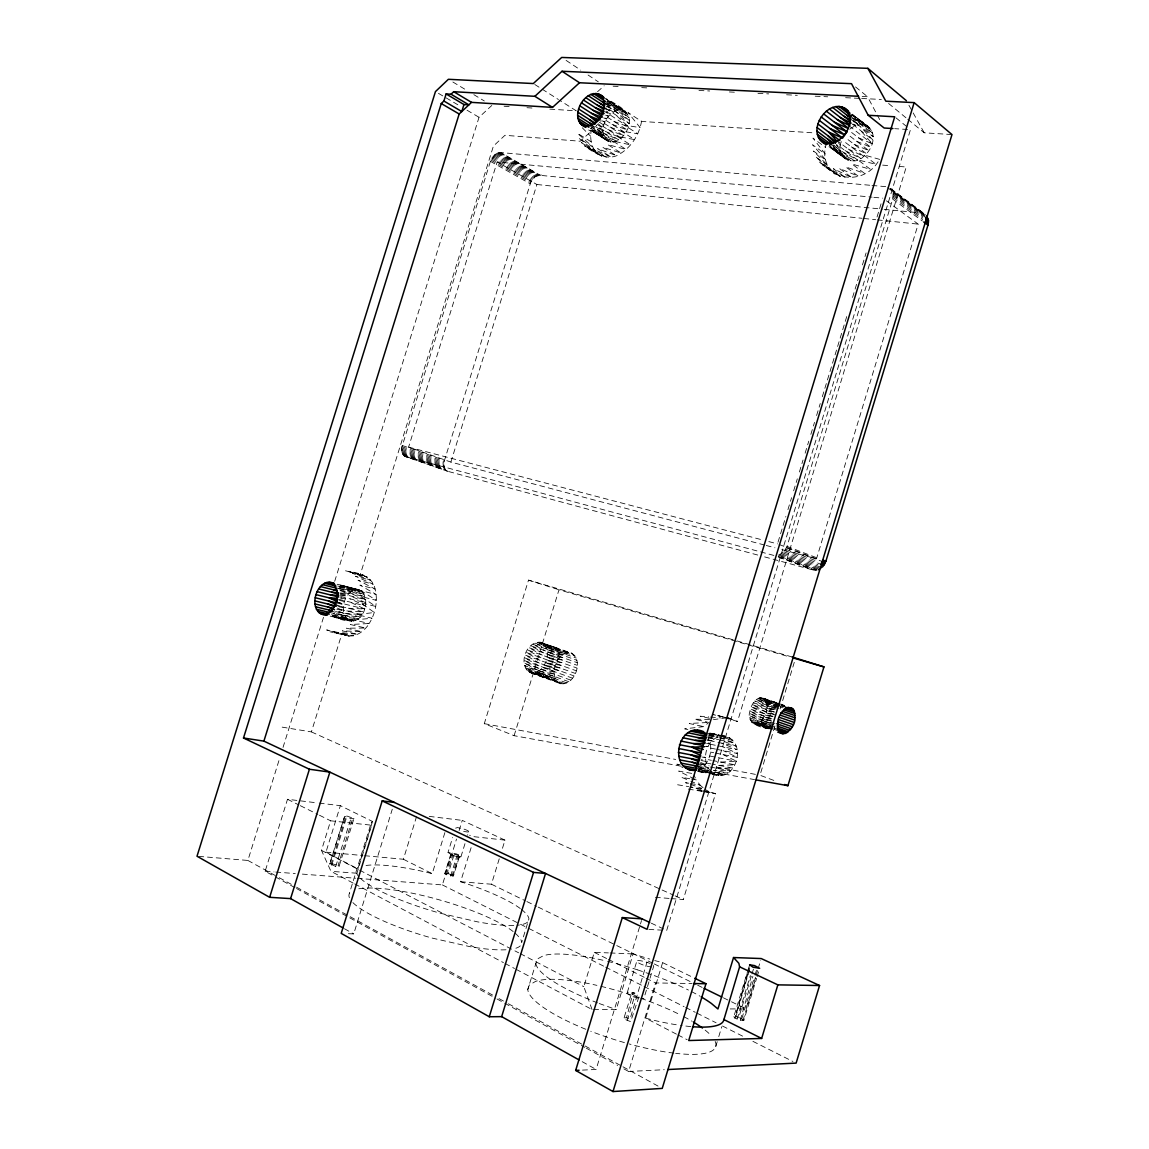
<?xml version="1.0" encoding="UTF-8"?>
<svg xmlns="http://www.w3.org/2000/svg" width="1149" height="1149" viewBox="0 0 1149 1149"><rect width="100%" height="100%" fill="white"/><g stroke="black" fill="none" stroke-linecap="round" stroke-linejoin="round"><path stroke-width="0.75" stroke-dasharray="5 3.75" d="M764.645 556.906L813.09 569.99L816.925 570.091L777.873 555.556L783.963 551.85L787.022 546.378L892.716 199.093L893.132 193.219L890.777 188.68M631.677 992.937L632.137 994.273L638.945 996.844L630.614 1021.633L624.553 1019.192L624.065 1017.813L631.677 992.937L634.923 993.181L632.769 992.578A8.862 2.011 17.6 0 0 627.627 993.727A8.862 2.011 17.6 0 0 638.456 998.251M841.327 141.643C834.72 155.876 853.276 167.725 863.761 156.379C869.52 151.596 873.427 144.329 873.226 136.745C872.579 124.753 858.202 121.047 851.323 113.392M826.72 142.361C814.426 179.072 862.31 189.599 878.784 160.601M707.411 771.309L697.989 769.586C709.522 764.789 713.974 749.191 708.33 738.434M757.722 555.039L447.995 471.377L445.18 469.28L443.887 465.259L444.476 460.39L530.637 182.605L535.075 176.774L539.743 175.28L882.389 209.147M641.573 121.033C639.533 133.859 632.151 145.894 621.25 153.061C608.97 162.397 594.722 153.664 584.496 145.736L601.961 156.235L588.36 147.891L606.385 157.241L592.798 148.867L611.196 157.04L597.624 148.652L616.223 155.632L602.665 147.216L621.25 153.061L607.72 144.602L626.119 149.442L612.604 140.925L630.6 144.903L617.114 136.329L634.521 139.603L621.063 130.972L637.738 133.772L624.295 125.069L640.108 127.625L628.158 112.602L641.544 121.421L813.751 132.867M447.995 471.377L404.807 456.368L402.322 453.654L401.619 447.952L490.422 161.334L495.377 154.081L500.088 152.501L870.21 185.276M591.161 141.787L577.574 133.37L592.611 146.713L579.01 138.325L594.938 150.878L581.337 142.505L598.098 154.095C591.52 148.695 589.925 139.474 591.06 131.431L588.044 129.55M450.983 853.707C457.216 859.409 464.641 855.531 450.983 853.707L444.835 873.341L448.512 875.538L453.453 875.883L459.485 856.292M560.999 683.87C547.025 677.551 555.972 651.296 570.565 652.718C584.267 659.253 575.462 684.991 560.999 683.87L529.272 672.251C517.926 663.993 526.457 640.941 540.49 642.262L572.331 653.408M455.593 828.156L457.517 827.567L464.052 829.133A6.995 1.135 16.2 0 1 468.591 831.89L467.586 835.208M448.024 852.457L452.534 855.33L459.112 856.867A6.995 1.25 16.1 0 0 456.412 853.922L448.024 852.457L452.62 837.52M712.294 774.11C736.15 784.537 748.645 740.803 724.186 736.035M609.918 101.442L625.372 111.338C609.961 103.87 593.976 132.724 608.769 141.6C616.841 143.855 623.993 136.688 627.182 129.966C636.173 113.708 618.162 105.277 606.141 98.685M349.727 620.733L332.535 616.108C344.37 621.954 360.858 625.257 364.678 608.984C366.66 602.507 366.373 593.056 359.321 589.825L337.533 584.267M342.043 585.545L359.321 589.825C345.131 587.986 338.194 610.808 347.845 619.699L330.941 614.514L369.202 623.519C375.508 613.379 378.107 600.697 375.091 589.02C372.649 576.568 359.493 572.992 348.65 571.34L367.479 577.258L352.312 573.25L370.667 580.245L355.486 576.252L373.238 584.223L358.057 580.259L375.091 589.02L359.896 585.1L376.154 594.464L337.763 584.855M749.608 964.787L734.857 1018.1L740.286 1020.183L743.891 1020.255L756.602 978.345M740.286 1020.183L752.868 976.377M748.588 968.133L733.823 1016.678L735.891 1016.621L749.952 968.119M624.065 1017.813L626.507 1017.755L633.027 992.937M651.742 966.941A8.847 1.838 17.5 0 1 638.313 962.776A8.847 1.838 17.5 0 1 642.363 961.081L646.93 962.244L630.212 1018.646L626.507 1017.755M747.812 974.366L734.857 1018.1L733.823 1016.678M748.315 972.686L749.809 967.645M452.835 876.27L459.155 856.479M516.088 969.311L592.037 1009.511L616.223 1009.569L633.099 953.914L649.817 959.085M715.77 1046.466L718.269 1038.236M718.771 1036.599L721.759 1026.718M737.127 1019.206L750.354 975.573M743.891 1020.255L738.85 1017.31L751.475 975.602M751.992 973.935L753.5 968.923M741.866 1018.502L754.505 976.765M755.008 975.099L756.53 970.086M730.204 1008.937L745.974 1008.865L755.625 976.995M756.128 975.329L757.651 970.287M758.153 968.621L760.695 960.234M742.929 1020.599L755.625 978.675M757.119 976.664L758.642 971.637M582.486 1070.107L596.116 1069.46L639.95 925.677M640.467 923.968L641.515 920.55M627.268 992.521L636.905 960.909M627.196 1020.571L634.794 995.637M778.017 542.17L785.844 516.49M787.927 509.653L791.575 497.675M793.657 490.824L797.305 478.846M799.388 471.995L803.036 460.017M805.119 453.166L808.767 441.187M810.864 434.351L814.512 422.358M816.594 415.521L820.242 403.543M822.325 396.692L847.344 314.539M852.558 297.433L860.371 271.753M862.454 264.902L866.102 252.924M877.046 216.989L881.743 201.578M644.948 994.933L653.58 966.582A8.847 1.838 17.5 0 0 653.178 965.476M666.693 930.417L910.468 129.65L894.683 128.674M623.921 1068.9L628.618 1071.486L655.562 982.941L692.057 983.515M676.431 1034.143L645.695 1018.186L662.614 962.618L654.7 960.564M671.088 898.575L683.31 899.552L715.554 793.614L703.633 790.469M724.703 717.665L737.514 721.457L906.245 166.993L897.829 166.332M781.837 549.61L816.494 558.773L918.195 224.127L885.62 200.242M774.957 725.967L759.992 775.23L776.422 781.392M780.114 708.976L794.562 661.407M585.789 1029.274A98.397 23.756 17.6 0 1 527.779 989.49L537.258 959.056L543.247 955.781A94.175 21.17 17.5 0 1 604.374 960.564M592.037 1009.511L583.821 986.675L594.292 952.377L608.367 952.894M372.506 821.463L357.856 868.845L325.957 852.156L340.363 805.664L372.506 821.463L371.371 822.311L349.296 893.692M364.664 855.703L403.385 859.251L416.541 816.637M366.028 865.499A89.234 18.082 16 0 1 429.913 873.068L432.225 873.671L445.597 830.282M680.854 766.153L514.106 735.69L484.289 723.655L528.511 580.13L735.288 640.424M444.95 874.03L450.997 854.396M357.31 878.353L442.379 884.917L456.512 839.057M459.126 830.569L462.257 820.386L504.986 840.134L501.854 850.303M453.453 875.883L452.275 875.05L458.307 855.474M460.936 856.795L465.029 843.51M520.253 908.514A89.234 18.082 16 0 0 461.769 882.087L460.62 881.743L471.392 846.741M514.106 735.69L558.989 589.782L746.52 644.359M460.62 881.743L491.442 884.213L499.255 858.777M294.92 887.646L265.16 871.244L287.509 799.287L317.469 802.907M282.18 727.145L311.393 731.899L342 633.415C352.054 640.194 363.802 632.438 369.202 623.519L350.416 624.51L365.727 628.058L346.51 628.187L361.834 631.72L342.345 630.844L357.684 634.334L338.065 632.352M360.24 574.687L363.816 575.347L345.073 570.68L360.24 574.687L493.424 146.052L504.957 135.295L580.231 141.241L591.06 131.431M764.516 545.028L450.882 462.085L408.599 447.119L497.158 161.966L872.077 197.154M353.116 883.064L330.969 871.33L321.476 850.361L330.639 820.803L371.644 825.212L371.371 822.311M450.882 462.085L536.899 184.501L497.158 161.966M329.777 864.307L344.628 816.379L346.05 815.733L353.993 818.505L339.113 866.217L335.709 866.475L329.734 863.66L344.628 816.379L350.948 818.576L353.993 818.505M329.734 863.66L331.257 863.502L346.05 815.733M331.688 865.312L346.553 817.327M339.113 866.217L338.093 865.441L352.887 817.686M356.808 873.671L371.644 825.212M348.362 933.692L353.734 933.922L392.269 809.269M198.763 856.378L247.882 860.443L279.839 757.694M283.027 747.424L323.515 617.286M334.689 581.337L479.032 117.299L491.801 105.478M446.559 874.863L452.749 855.244L451.902 854.842M444.835 873.341L448.124 873.628L454.3 854.109M450.58 876.055L456.771 856.436M335.709 866.475L350.948 818.576M527.764 989.49L529.287 985.095L535.377 981.49A94.204 22.693 17.5 0 1 581.107 982.194A94.362 22.721 17.5 0 1 596.92 985.368M529.272 672.251C544.454 677.048 554.996 648.654 540.49 642.262L553.488 647.217M541.122 174.734L540.447 175.352L500.792 152.558M597.523 91.733L604.187 85.773M687.892 729.529L684.675 728.854L703.719 726.628L708.933 722.419M849.7 129.205C854.583 125.169 861.951 122.814 867.754 126.333L852.745 115.36L865.154 125.126L849.8 114.828L862.224 124.595L852.314 118.491M709.91 735.188L717.938 736.882C705.299 742.197 701.479 760.724 710.441 770.907M886.611 221.283L887.416 220.924M726.714 717.723L714.649 719.461L700.244 716.229L708.746 716.919M754.146 723.798C765.406 723.913 772.501 701.335 760.667 697.702C754.347 698.779 751.13 705.63 749.852 711.274C745.902 723.554 760.193 727.705 769.586 728.839M353.906 619.914L372.089 618.263L356.822 614.6L374.315 612.489L360.527 602.665L375.766 606.442L361.159 596.532L376.384 600.352L360.958 590.6M707.138 722.52L689.228 723.497L703.719 726.628M720.753 762.089L736.566 761.256L723.037 754.577M628.618 1071.486L664.251 1069.705M704.438 746.678L707.971 746.52L704.754 745.873M718.786 765.378L735.145 764.861L712.94 760.595M706.606 743.374L709.895 743.317L706.678 742.656M716.358 768.178L733.206 768.106L712.524 764.2M709.608 719.403L694.484 719.231L707.324 722.075M707.195 740.502L712.251 740.574L707.425 739.568M356.793 873.211L330.969 871.33M610.119 952.952L633.099 953.914M348.276 608.238L364.678 608.984L350.172 602.119M862.167 96.459L867.538 96.717L880.005 120.185M708.086 738.075L714.965 738.405L708.545 737.055M613.121 86.218L618.492 86.477M641.731 87.626L647.102 87.884M670.341 89.033L677.493 89.392M698.951 90.455L709.68 90.986M729.356 91.949L736.509 92.308M757.967 93.371L768.695 93.888M786.577 94.778L797.305 95.31M815.187 96.186L827.711 96.803M845.592 97.694L859.897 98.397M861.678 98.484L881.355 99.46M340.693 598.457L345.605 598.701L340.521 597.437M648.869 929.426L663.117 930.216M346.783 610.966L363.544 611.943L335.063 605.049M504.124 106.254L511.147 106.699M526.974 107.704L534.012 108.15M549.84 109.141L576.223 110.807L559.936 100.466M907.782 119.266L924.227 132.81L951.99 134.562M340.391 595.584L347.07 596.015L340.305 594.335M344.987 613.336L362.05 614.643L336.872 608.597M265.16 871.244L274.022 871.919M275.789 872.062L295.279 873.57M302.374 874.116L355.544 878.224M882.647 165.126L891.078 165.801M710.441 717.048L720.653 717.881M655.361 897.312L669.336 898.432M340.334 592.956L348.822 593.703L340.363 591.577M707.482 735.978L717.938 736.882M872.005 185.434L886.281 186.698M325.957 852.156L362.912 855.545M873.858 197.326L882.791 198.159M884.17 209.333L921.57 213.025L925.046 214.245L889.8 187.905M342.991 615.246L360.283 616.984L336.729 611.369M536.899 184.501L862.08 218.296M863.847 218.482L875.639 219.703M877.319 219.876L918.195 224.127M709.163 772.832L725.033 774.527L710.556 771.884L728.035 773.033L713.586 770.361L730.793 770.864L703.82 765.837M504.986 840.134L474.465 836.745L469.568 835.251M340.477 590.643L350.79 591.807L335.565 587.958L352.915 590.442L337.691 586.579L355.098 589.638L339.874 585.76L357.253 589.423L337.102 584.295M319.221 803.122L340.363 805.664M429.238 816.393L462.257 820.386M340.851 616.611L358.287 618.866L333.066 612.891M708.761 734.513L717.536 735.633M713.069 773.966L721.888 775.273L709.005 772.947M338.639 617.401L356.147 620.23M333.856 632.654L353.418 635.814L326.646 629.954L349.21 636.115L329.864 631.778M331.257 863.502L338.093 865.441M702.211 790.914L695.719 789.837L702.341 791.087M703.834 791.187L710.312 792.264L704.897 789.349M688.337 789.09L701.953 791.345M703.648 791.632L715.554 793.614L703.992 791.402M561.861 662.7L546.349 660.115L576.31 670.786M677.608 784.767L688.711 786.634M701.651 788.803L690.29 786.893L701.967 790.024M562.191 660.014L546.996 657.429L576.97 668.057M561.2 665.4L545.373 662.714L575.319 673.429M710.139 733.622L718.915 735.13M688.782 783.23L685.522 782.67L688.754 783.79M690.405 783.503L700.158 785.169L703.719 788.3M773.794 714.046L765.679 712.624L773.478 715.31M689.745 778.749L681.601 777.327L689.343 780.588M691.368 779.022L696.237 779.884L700.158 785.169L690.879 781.248M774.225 711.777L766.239 710.369L774.053 713.041M773.133 716.301L764.889 714.836L772.688 717.536M562.163 657.4L547.312 654.758L577.301 665.343M560.224 668.029L544.109 665.156L574.055 675.928M691.684 773.392L678.671 771.08L696.237 779.884L694.039 775.23M708.057 772.171L698.377 770.404L718.743 775.288L708.215 773.248M697.96 770.936L707.396 772.645M698.032 771.324L706.032 772.774M712.481 773.938L715.712 774.527L712.911 773.047M697.931 771.51L704.236 772.659M770.562 718.154L763.884 716.933L771.683 719.633M701.034 768.063L708.876 769.5M680.079 764.746L676.833 764.157L682.822 767.618M708.818 770.606L695.892 768.236L707.798 771.611M698.405 769.356L754.563 779.611M774.412 709.565L766.57 708.114L774.369 710.771M698.707 766.397L708.402 768.193L698.75 764.631M700.402 763.783L706.865 764.99L700.66 762.462M484.289 723.655L675.698 759.46M700.287 764.071L709.062 765.708M716.086 767.015L758.225 774.9M706.262 763.008L710.958 763.898M558.96 670.499L542.601 667.382L572.532 678.183M701.048 760.523L705.888 761.442L701.421 759.475M452.534 855.33L453.625 855.545M561.789 654.944L547.283 652.158L577.286 662.714M702.283 757.062L705.515 757.679L702.341 756.2M708.244 759.69L711.375 760.293M701.192 771.898L706.448 772.918M771.166 720.48L762.706 718.843L770.505 721.558M336.47 617.587L353.949 621.006L330.366 615.462M709.694 756.013L736.566 761.256M710.556 752.107L713.673 752.724M715.238 753.04L737.414 757.421L723.267 750.642M778.763 708.344L766.627 705.931L779.123 710.197M710.786 748.143L715.468 749.076M717.033 749.392L737.629 753.543L722.865 746.807M710.398 744.25L716.631 745.529M718.197 745.845L737.227 749.737L721.859 743.188M540.877 669.321L557.437 672.74M709.393 740.617L736.207 746.161L720.279 739.956L734.628 742.958L719.834 737.802M775.044 723.367L761.385 720.509L773.866 724.861L759.977 721.888L772.444 726.254M707.813 737.356L718.714 739.64M708.832 735.259L718.182 737.227M719.777 737.572L732.545 740.258L719.044 736.136M561.071 652.733L546.895 649.731L576.913 660.258M709.709 733.005L719.375 735.015M720.825 735.374L727.216 736.724L709.78 732.961M706.635 733.019L717.838 735.403M709.436 733.78L718.872 735.777M720.466 736.121L730.046 738.161L712.84 733.665M778.361 706.491L766.44 703.906L778.936 708.157M728.179 718.053L737.514 721.457M724.172 717.12L712.366 714.448L724.646 717.206M725.866 717.507L732.602 719.03L726.24 717.579M538.996 670.901L555.714 674.693M735.891 1016.621L738.85 1017.31M334.416 617.142L351.781 621.178L329.447 615.979M560.051 650.822L546.177 647.533L576.209 658.032M335.537 611.541L344.039 613.566L336.126 610.349M336.714 609.157L343.522 610.78L335.824 607.433M338.323 606.557L343.422 607.778L337.447 605.063M336.226 602.033L364.678 608.984M336.959 603.038L343.752 604.69L338.912 602.421M338.639 599.275L365.425 605.882L350.502 598.974M339.4 600.367L344.485 601.631M340.621 596.518L365.755 602.751L350.402 595.914M340.521 593.444L365.641 599.721L349.87 593.085M774.009 726.786L758.498 722.936L772.53 727.848L757.004 723.611L771.051 728.538L755.539 723.899M553.832 676.287L537.014 672.079L566.945 682.98M340.003 590.6L365.095 596.92L348.937 590.586M645.695 1018.186L656.926 1021.016A98.412 22.176 17.5 0 0 678.599 1025.095M337.749 586.004L362.84 592.381L345.993 586.952M339.056 588.087L364.147 594.435L347.616 588.518M408.599 447.119L761.916 539.786M768.839 541.61L777.5 543.879M766.254 545.488L774.914 547.771M405.626 456.67L773.966 555.47M558.73 649.286L545.143 645.623L575.189 656.108M551.85 677.479L534.989 672.811L564.92 683.741M879.732 159.395L863.474 154.799L875.897 164.235L857.987 159.955L870.454 169.32L851.998 164.048L864.508 173.341L845.721 166.935L858.274 176.17L839.431 168.501L852.012 177.707L833.341 168.702L845.966 177.88L827.711 167.539L840.364 176.702L822.741 165.068L835.409 174.231L818.605 161.391L831.287 170.583L815.474 156.652L828.17 165.873L813.449 151.05L826.131 160.314L812.587 144.774L825.269 154.095L812.932 138.081L825.6 147.46M458.034 856.565L459.112 856.867M344.111 585.947L361.203 590.83M737.012 640.927L792.149 656.998M748.243 644.862L789.535 656.883M777.399 703.131L764.401 699.267L778.491 704.035L765.306 700.517L779.395 705.285L765.995 702.082L778.505 706.319M718.283 715.755L723.094 717.191M557.164 648.137L543.822 644.086L573.882 654.557M549.84 678.24L532.978 673.099L562.924 684.043M528.511 580.13L558.989 589.782M698.836 767.115L708.775 770.361M763.309 698.362L776.149 702.599M531.053 672.897L547.829 678.528M784.092 705.285L762.046 697.845L774.771 702.47M779.539 704.078L760.667 697.702L773.32 702.743M781.133 704.624L784.307 705.687M781.665 705.098L784.839 706.175M779.668 704.897L759.202 697.974L771.826 703.403M781.263 705.429L787.625 707.583M780.975 705.831L784.149 706.894M779.769 706.104L757.708 698.621L770.333 704.452M780.07 706.85L783.23 707.928M778.29 707.152L756.214 699.655L768.896 705.831M775.259 707.999L754.778 701.034L767.561 707.525M448.124 873.628L452.275 875.05M773.923 709.694L753.442 702.7L766.369 709.464M774.325 712.179L752.25 704.624L765.349 711.59M542.256 642.952L555.412 647.447M774.9 714.865L751.231 706.736L764.545 713.845M772.487 716.588L750.426 708.976L763.97 716.157M346.237 618.119L329.648 612.431L344.959 616.051L331.975 611.153M690.377 784.336L701.68 788.243M771.913 718.901L749.852 711.274L763.64 718.455M402.322 453.654L444.692 468.419M402.811 454.53L445.18 469.28M403.385 455.291L445.769 470.013M404.06 455.909L447.191 471.076M771.582 721.213L749.536 713.558L763.568 720.653M568.654 652.503L538.565 642.032L551.491 647.476M771.51 723.425L749.478 715.755L763.769 722.707M566.658 652.761L536.554 642.262L549.452 648.194M401.547 450.422L443.887 465.259M401.69 451.586L444.045 466.379M401.949 452.663L444.304 467.442M770.117 724.933L749.679 717.795L764.229 724.545M564.619 653.494L534.529 642.98L547.455 649.372M778.505 729.543L750.139 719.619L764.918 726.111M562.622 654.686L532.518 644.144L545.545 650.952M772.846 728.897L750.843 721.17L765.837 727.346M774.44 729.443L779.194 731.109M637.724 969.914L640.553 970.876A98.412 22.176 17.5 0 1 688.438 990.05M401.619 447.952L443.945 462.846M401.518 449.202L443.859 464.067M772.171 729.572L751.762 722.405L766.943 728.236M560.712 656.294L530.608 645.709L543.793 652.919M402.164 445.439L444.476 460.39M401.834 446.702L444.146 461.625M558.96 658.262L528.856 647.648L542.242 655.174M557.409 660.546L527.319 649.889L540.949 657.673M556.116 663.074L526.027 652.373L539.958 660.345M599.218 1003.522L616.223 1009.569M555.111 665.759L525.036 655.002L539.283 663.088M554.436 668.531L524.375 657.731L538.967 665.817M554.105 671.275L524.073 660.445L539.01 668.459M570.809 680.165L524.116 663.059L539.398 670.93M568.913 681.774L524.519 665.515L540.145 673.142M555.254 678.657L525.265 667.727L541.193 675.052M556.303 680.567L526.328 669.623L542.543 676.574M557.638 682.104L527.678 671.145L544.123 677.68M778.864 557.279L813.09 569.99M779.18 555.182L818.217 569.746M778.175 556.331L815.618 570.263M778.491 556.906L814.339 570.22M612.058 124.307L627.182 129.966L602.062 113.765M601.789 120.76L605.063 121.995L602.062 120.07M781.722 553.861L820.702 568.482M780.473 554.608L819.481 569.2M613.724 121.277L628.388 126.807L615.692 114.886M603.656 117.887L606.672 119.022L603.685 117.097M782.886 552.928L821.851 567.592M784.939 550.63L820.601 564.145M783.963 551.85L818.031 564.705M610.033 127.065L625.53 132.954L603.311 118.692M785.772 549.294L818.189 561.617M779.123 544.497L816.494 558.773M786.476 547.872L822.11 561.459M787.022 546.378L819.395 558.773M605.566 115.13L608.654 116.322L605.667 114.383M646.93 962.244L650.133 963.508M607.72 129.435L623.519 135.683L598.356 119.597M606.198 112.071L610.923 113.995L606.428 111.08M605.221 131.331L621.221 138.024L598.959 123.862M856.522 141.169L870.899 147.345L849.039 130.498M605.422 108.681L613.394 112.099L605.911 107.23M854.095 144.257L868.96 150.706L848.422 134.964M858.475 137.765L872.278 143.812L860.673 130.569M851.28 146.914L866.547 153.765L845.98 138.081M602.622 132.695L618.722 139.905L596.446 125.772M311.393 731.899L660.474 889.254M662.111 890.001L673.529 895.143M675.152 895.875L683.31 899.552M606.342 106.297L615.965 110.749L605.494 103.913M651.282 923.178L663.605 928.966M848.206 149.04L863.761 156.379L843.165 140.767M600.022 133.442L616.137 141.226L590.916 125.298M662.614 962.618L693.12 977.483M491.442 884.213L525.265 900.773M526.888 901.563L536.554 906.302M538.163 907.092L652.531 963.106M654.14 963.896L696.035 984.406M697.644 985.196L702.47 987.566M723.41 997.82L729.859 1000.98M731.468 1001.77L745.974 1008.865M605.71 103.568L618.535 109.974L605.106 101.169L621.034 109.816L607.606 100.983L623.332 110.275L605.552 98.57M287.509 799.287L298.697 804.875M300.291 805.664L317.856 814.426M319.451 815.23L330.639 820.803M594.292 952.377L606.859 958.639M608.439 959.429L644.575 977.454M646.14 978.244L655.562 982.941M403.385 859.251L432.225 873.671M844.989 150.533L860.702 158.461L837.362 140.853M442.379 884.917L527.219 927.66M528.813 928.464L604.044 966.352M605.652 967.156L642.463 985.698M644.058 986.503L684.086 1006.668M685.68 1007.472L695.289 1012.312M696.883 1013.116L716.1 1022.782M722.491 1026.014L744.911 1037.303M752.911 1041.339L792.925 1061.489M677.967 1034.947L687.188 1039.73M321.476 850.361L358.043 869.362M359.637 870.195L518.63 952.808M520.224 953.627L583.821 986.675M852.759 123.963L855.89 125.6L853.118 123.446M597.523 133.586L613.552 141.973L591.232 127.912M354.696 883.897L503.434 962.618M505.014 963.451L514.508 968.478M841.743 151.366L857.499 159.941L836.831 144.429M247.882 860.443L277.699 876.845M279.264 877.707L294.963 886.339M296.543 887.2L492.734 995.135M499.011 998.596L506.853 1002.905M508.418 1003.766L621.422 1065.942M623.002 1066.803L660.661 1087.529M296.485 888.507L348.19 916.988M349.756 917.85L495.449 998.122M497.014 998.984L584.755 1047.328M586.32 1048.19L617.645 1065.453M344.485 928.751L353.734 933.922M582.184 1061.662L596.116 1069.46M342 633.415L345.217 635.239M853.391 121.521L859.093 124.753L852.185 119.338M490.867 160.099L530.637 182.605M490.422 161.334L530.206 183.797M595.225 133.097L611.053 142.088L590.198 128.975M492.059 157.772L531.8 180.336M491.413 158.907L531.168 181.456M494.472 154.842L534.17 177.506M493.596 155.718L533.308 178.354M492.792 156.695L532.518 179.301M497.287 152.989L536.956 175.725M496.325 153.463L536.009 176.185M495.377 154.081L535.075 176.774M500.088 152.501L539.743 175.28M499.183 152.501L538.838 175.28M498.249 152.659L537.904 175.424M838.598 151.496L854.281 160.745L833.585 145.262M438.458 93.356L461.008 106.656M467.011 110.203L479.032 117.299M452.878 82.01L466.35 90.125M473.833 94.649L484.318 100.968M593.214 131.991L608.769 141.6L588.819 129.234M595.354 126.548L602.88 131.302L596.245 125.485M534.788 84.48L558.457 99.532M597.107 124.422L603.124 128.243L598.011 123.546M599.347 122.225L603.857 125.097M835.682 150.921L851.15 160.86L831.79 146.426M603.297 110.548L628.388 126.807M605.509 108.25L629.135 123.632L615.936 111.755M607.218 106.067L629.365 120.53L615.663 108.853M606.945 103.151L629.077 117.658L614.873 106.282M603.455 97.45L627.038 112.961L611.943 102.505M607.62 101.514L628.302 115.101L613.623 104.142M566.084 60.38L580.733 70.146M588.073 75.03L598.327 81.866M606.773 140.508L591.577 130.34L605.121 138.857L590.356 128.185L603.9 136.717L589.595 125.629L603.139 134.16L592.108 125.026M833.097 149.672L848.249 160.285L830.224 146.857M892.716 199.093L922.317 220.967M893.29 196.077L922.862 218.037M893.089 197.585L922.69 219.502M893.132 193.219L925.519 217.333M829.004 146.612L845.678 159.022L830.942 147.776L843.538 157.154L829.305 145.334L841.901 154.727L833.212 146.914M893.304 194.612L922.877 216.615M890.13 188.364L925.405 214.863M831.043 144.53L840.838 151.855L833.714 144.946M890.36 189.025L922.805 213.24M892.285 190.691L927.487 216.974M887.689 187.747L921.57 213.025M892.787 191.897L926.582 217.104M836.185 145.478L840.379 148.623L836.644 144.76M849.111 125.844L872.278 143.812M852.601 124.279L873.068 140.221L860.831 127.051M850.073 118.634L873.226 136.745L860.342 123.762M852.285 117.442L872.737 133.485L859.237 120.86M852.17 114.196L869.951 128.185L855.359 116.566M851.179 114.512L871.631 130.598L857.556 118.419M855.531 86.936L867.538 96.717M896.005 117.859L907.839 127.51M888.594 103.453L906.403 118.132M582.284 127.783L590.672 136.271M838.181 142.577L840.537 145.191M908.931 105.277L912.335 111.396M913.182 112.932L924.227 132.81M690.808 1026.574A98.412 22.176 17.5 0 1 680.438 1025.368M691.454 991.573A98.412 22.176 17.5 0 1 699.885 996.126M715.166 1041.425A98.397 23.756 17.6 0 1 675.655 1053.346M673.874 1053.13A98.397 23.756 17.6 0 1 629.293 1043.981M639.275 997.749A98.397 23.756 17.6 0 0 633.013 995.637L630.183 994.646A94.362 22.721 17.5 0 0 600.166 986.129M640.826 998.294A98.397 23.756 17.6 0 1 680.826 1015.113M683.827 1016.664A98.397 23.756 17.6 0 1 692.215 1021.346M705.156 1030.136A98.397 23.756 17.6 0 1 711.073 1035.536M360.384 878.324A89.234 18.082 16 0 0 439.55 913.053L477.137 921.771A85.715 17.393 16 0 0 515.456 925.39M359.177 877.089A89.234 18.082 16 0 1 356.822 873.685M521.359 909.347A89.234 18.082 16 0 1 526.314 914.144L527.104 914.934A85.845 17.422 16 0 1 528.913 918.927L521.689 942.467A85.873 18.671 15.9 0 0 519.966 938.273L519.204 937.512A89.249 19.375 15.9 0 0 514.249 932.428M468.591 831.89A6.995 1.135 16.2 0 1 460.232 830.339M352.887 902.583A89.249 19.375 15.9 0 0 431.866 938.015L469.51 946.561A85.873 18.671 15.9 0 0 506.479 949.749M349.397 897.699A89.249 19.375 15.9 0 1 352.513 890.705M358.804 888.795A89.249 19.375 15.9 0 1 437.324 899.294A89.249 19.375 15.9 0 1 513.158 931.552M643.928 998.266A8.862 2.011 17.6 0 1 642.061 998.696M597.552 1002.876A98.383 22.161 17.5 0 1 535.807 963.149M607.62 961.34A94.175 21.17 17.5 0 1 637.566 969.871M527.563 922.072A85.845 17.422 16 0 1 523.054 924.27A85.715 17.393 16 0 1 517.208 925.261M624.424 1042.603A98.397 23.756 17.6 0 1 590.758 1031.242M520.267 945.871A85.873 18.671 15.9 0 1 512.971 948.973M768.207 728.739L752.882 723.296L768.207 728.739"/><path stroke-width="1.5" d="M818.217 569.746L822.899 566.543L825.872 561.258L927.961 225.132L928.507 220.795L926.812 215.911M794.864 717.78C796.156 698.032 776.566 711.36 777.93 723.41C776.71 743.116 796.185 729.759 794.864 717.78L780.616 712.911M826.275 144.587C802.261 133.6 829.995 92.638 848.637 111.266M694.815 770.376C667.382 770.591 677.953 720.423 703.533 731.64M585.889 127.395C565.897 119.467 586.55 82.857 603.239 96.775M326.546 615.246C305.677 614.37 315.616 575.376 334.244 583.433M667.828 1069.532L796.128 1063.098L819.553 985.512L761.212 958.553L733.536 957.534L717.938 1008.98L711.475 1003.537A98.412 22.176 17.5 0 0 701.177 996.872M756.315 779.941L787.912 785.701L823.948 666.894L792.149 656.998M692.617 1026.718A98.412 22.176 17.5 0 0 723.755 1020.14L739.611 966.84L738.864 963.307L733.536 957.534M694.728 978.259L705.96 983.731L688.725 1040.534L761.643 1038.452L777.859 984.865L819.553 985.512M342.948 927.889L290.596 898.619L269.642 897.312L197.01 856.235L435.457 91.59L448.383 79.295L533.308 83.547L561.689 57.45L867.868 68.337L885.85 101.198L914.144 102.62L951.99 134.562L662.241 1088.39L613.006 1091.55L575.663 1070.423L622.313 917.577L642.032 918.841M613.006 1091.55L914.144 102.62M489.273 1016.75L533.553 872.393L545.531 873.484L501.653 1016.635L489.273 1016.75L341.21 933.39L382.2 800.896L394.38 802.447M269.642 897.312L309.411 769.241L329.849 772.114L290.596 898.619M309.411 769.241L243.502 738.003L441.259 103.539L443.902 101.026L446.114 93.945L451.04 94.232L468.893 104.832L463.966 104.53L446.114 93.945M243.502 738.003L263.897 741.119L459.169 113.995L471.535 102.362L552.511 107.388L579.513 82.757L858.59 96.286M463.966 104.53L461.783 111.539L443.902 101.026M843.323 137.047L846.957 131.819L823.56 113.837M451.04 94.232L453.697 91.705L534.874 96.315L552.511 107.388M534.874 96.315L562.019 71.267L851.524 83.676L868.199 115.273L884.156 128.013L892.931 128.559M575.663 1070.423L579.082 1070.265M704.438 746.678L692.057 747.195L701.192 751.633M693.479 743.59L704.969 743.403M695.404 740.344L705.515 740.487M693.795 983.544L705.96 983.731M697.788 737.572L706.376 737.988M337.418 598.284L329.217 597.868L337.289 601.659M868.199 115.273L894.698 116.781L647.088 929.326L622.313 917.577M330.352 594.923L338.711 595.469M331.831 592.223L338.625 592.812M700.517 735.374L705.745 735.834M333.583 589.868L337.03 590.256M685.752 768.106L696.797 770.117M688.581 769.615L693.307 770.476M683.267 765.923L695.892 768.236M681.228 763.151L698.707 766.397M679.691 759.906L698.779 763.482M678.714 756.286L699.425 760.221M678.355 752.437L700.675 756.746M678.599 748.53L700.904 752.897M679.461 744.681L703.346 749.435M680.883 741.048L703.145 745.543M682.836 737.773L705.069 742.326M685.221 734.972L705.816 739.238M687.964 732.746L705.328 736.38M690.98 731.195L706.707 734.513M321.174 614.04C336.14 616.252 343.709 589.767 330.955 582.586M694.111 730.362L705.069 732.689M697.285 730.304L703.188 732.459L705.716 734.599M317.698 611.383L329.275 614.126M319.293 612.991L327.58 614.945M315.501 606.773L332.133 610.737M316.42 609.286L329.648 612.431M314.998 603.943L333.325 608.338M314.927 600.898L336.628 606.141M315.271 597.753L335.264 602.622M316.018 594.636L337.705 599.95M317.167 591.649L338.826 597.02M318.646 588.934L338.61 593.904M320.413 586.564L336.973 590.715M324.521 583.232L336.039 586.162M322.395 584.64L335.565 587.958M328.887 582.184L333.813 583.448M326.718 582.414L334.933 584.511M792.982 657.889L823.948 666.894M693.852 765.493L698.836 767.115M788.013 707.253L792.767 708.861M785.729 707.439L793.657 710.111M784.824 708.459L794.332 711.691M783.675 709.766L794.763 713.529M782.268 711.26L794.936 715.583M780.286 715.181L794.534 720.064M779.726 717.464L793.959 722.362M778.921 719.691L793.155 724.602M777.916 721.802L792.149 726.728M776.738 723.726L790.972 728.667M777.011 725.953L789.65 730.362M777.169 727.892L788.243 731.769M777.284 729.514L786.763 732.832M778.95 731.31L785.284 733.522M779.079 732.172L783.833 733.838M777.701 732.071L782.455 733.737M692.316 762.261L698.75 764.631M598.514 119.539L590.342 116.48L596.733 122.369M784.623 784.48L787.912 785.701M591.548 113.334L602.133 117.313M820.601 564.145L823.847 565.365M328.729 609.932L331.975 611.153M821.42 562.852L824.666 564.087M822.11 561.459L825.341 562.708M822.641 560.008L825.872 561.258M593.186 110.347L602.464 113.938M595.168 107.604L603.053 110.792M691.353 758.685L699.109 761.83M328.226 607.117L334.546 609.702M830.124 128.616L844.587 134.835L821.162 116.925M597.451 105.248L605.422 108.681M328.14 604.087L334.287 606.758M832.048 125.255L846.957 131.819M690.98 754.879L699.928 758.814M328.47 600.97L335.953 604.374M834.433 122.182L848.163 128.501M599.922 103.338L604.733 105.564M691.224 751.001L700.746 755.453M263.897 741.119L649.731 922.46M739.611 966.84L777.859 984.865M382.2 800.896L533.553 872.393M822.181 141.542C839.761 150.505 859.94 120.832 844.601 108.092M837.19 119.539L849.614 125.586M704.078 988.355L721.802 997.03M602.507 101.959L605.71 103.568M723.655 1019.45L761.643 1038.452M840.221 117.413L851.194 123.144M581.495 124.638C596.518 131.661 611.598 105.88 600.324 94.85M501.653 1016.635L579.082 1059.938M843.423 115.877L850.547 119.913M441.259 103.539L459.169 113.995M453.697 91.705L471.535 102.362M846.655 115.001L850.906 117.615M578.636 120.803L588.891 127.266M579.843 122.972L585.717 126.663M577.875 118.232L589.595 125.629M577.631 115.331L592.353 124.638M577.89 112.214L595.613 123.474M578.636 109.011L597.853 121.263M579.857 105.852L600.554 119.108M581.495 102.821L602.177 116.135M583.505 100.064L604.159 113.421M585.789 97.679L603.44 109.126M588.274 95.74L604.417 106.254M593.473 93.529L605.106 101.169M590.873 94.347L605.494 103.913M598.284 93.787L604.101 97.622M595.972 93.342L603.239 98.125M562.019 71.267L579.513 82.757M923.739 222.016L927.961 225.132M925.692 220.134L928.507 222.217M925.505 221.585L928.32 223.682M818.375 137.205L827.941 144.329M925.519 217.333L928.335 219.43M820.027 139.647L824.12 142.706M925.692 218.698L928.507 220.795M817.312 134.275L831.043 144.53M816.867 131L833.384 143.381M817.04 127.496L836.343 142.031M817.844 123.891L839.919 140.595M819.237 120.329L842.691 138.153L828.745 132.135L837.003 141.27M826.346 111.151L848.307 128.128M829.391 108.997L849.93 124.954M832.608 107.446L850.346 121.277M835.854 106.541L850.806 118.246M841.973 106.871L850.045 113.234M839.014 106.354L849.8 114.828M589.351 122.742L592.108 125.026M867.868 68.337L906.389 100.695M589.595 119.654L594.909 124.322M828.242 142.433L830.727 144.673M827.783 139.187L832.537 143.797M827.955 135.711L835.409 143.467M693.508 1022.122A98.412 23.77 17.6 0 1 702.456 1028.053M749.608 964.787L752.897 967.171L759.661 968.291L754.52 965.591L749.608 964.787"/></g></svg>
